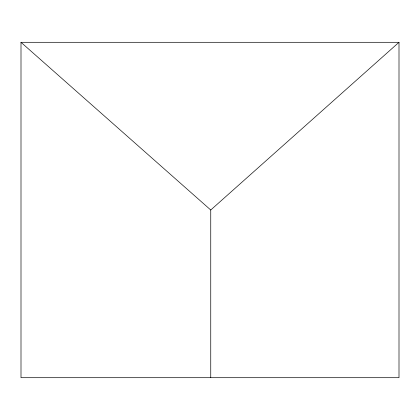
<?xml version="1.0" encoding="UTF-8"?>
<svg xmlns="http://www.w3.org/2000/svg" width="420" height="420" viewBox="0 0 420 420"><rect width="100%" height="100%" fill="white"/><g stroke="black" fill="none" stroke-linecap="round" stroke-linejoin="round"><path stroke-width="0.63" d="M210.746 377.695L210.746 210L399 42.305L399 377.695L21 377.695L21 42.305L399 42.305M21 42.305L210.746 210"/></g></svg>
